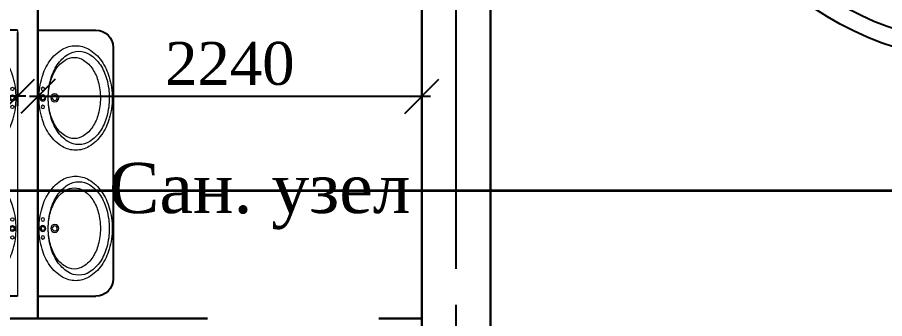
# Model space of a CAD drawing. Header units: inches. Extents: x 2870606 to 3671143, y -733551 to -473558.
# Drawn here: x 3174647 to 3179707, y -504823 to -503066 of the extents above; entities that cross this region are included whole.
import ezdxf

# ---------------------------------------------------------------- set-up
doc = ezdxf.new("R2010")
doc.units = ezdxf.units.IN
doc.header["$MEASUREMENT"] = 0
doc.linetypes.add('ACAD_ISO08W100', pattern=[36, 24, -3, 6, -3])
doc.layers.add('ШРИФТ', color=7, linetype='Continuous')
doc.styles.add('GENERATED_STYLE_1', font='times.ttf')
doc.styles.add('J~stule', font='dutch.ttf')
doc.linetypes.add('FENCELINE1', pattern='A,0.25,-0.1,[133,ltypeshp.shx,S=0.1,R=0,X=-0.1,Y=0],-0.1,1', length=1.45)
doc.dimstyles.new('J~style', dxfattribs={"dimscale": 100, "dimtxt": 2.5, "dimasz": 2, "dimexe": 0.55, "dimexo": 0.725, "dimtad": 1, "dimdec": 0, "dimdsep": 46, "dimtxsty": 'J~stule', "dimblk": 'OBLIQUE', "dimcen": 2, "dimdle": 0.5, "dimadec": 0, "dimazin": 0, "dimtfac": 1, "dimtdec": 0, "dimtmove": 0, "dimatfit": 3, "dimfxl": 1, "dimarcsym": 0})

# ---------------------------------------------------------------- blocks, each defined once
blk = doc.blocks.new('hfhfrt')
at = {"lineweight": 13}
blk.add_line((1120341.1, -286193.4), (1120341.1, -284643.4), dxfattribs=at)
at = {"color": 7}
for p, q in [((1120341.1, -284643.4), (1120679.5, -284643.4)), ((1120341.1, -286193.4), (1120679.5, -286193.4))]:
    blk.add_line(p, q, dxfattribs=at)
blk.add_line((1120779.5, -286093.4), (1120779.5, -284743.4))
at = {"lineweight": 13}
for centre, radius in [((1120370.2, -284985.9), 9.72), ((1120439.6, -285037.9), 23.1), ((1120370.2, -285037.9), 17.3), ((1120370.2, -285037.9), 10.5), ((1120439.6, -285037.9), 14.7), ((1120370.2, -285090), 9.72), ((1120370.2, -285746.9), 9.72), ((1120439.6, -285798.9), 23.1), ((1120370.2, -285798.9), 17.3), ((1120370.2, -285798.9), 10.5), ((1120439.6, -285798.9), 14.7), ((1120370.2, -285851.1), 9.72)]:
    blk.add_circle(centre, radius, dxfattribs=at)
at = {"color": 7}
for centre, start, end in [((1120679.5, -284743.4), 0, 90), ((1120679.5, -286093.4), 270, 0)]:
    blk.add_arc(centre, 100, start, end, dxfattribs=at)
at = {"lineweight": 13}
for centre, radius, start, end in [((1120604.7, -284958.3), 237.1, 120.6261, 145.0207), ((1120561.2, -284884.8), 151.8, 90, 120.6261), ((1120579.6, -284884.5), 119, 90, 122.3676), ((1120561.2, -284884.8), 151.8, 59.3739, 90), ((1120579.6, -284884.5), 119, 57.6324, 90), ((1120517.7, -284958.3), 237.1, 34.9793, 59.3739), ((1120595.8, -284966.6), 177.9, 122.8146, 147.2843), ((1120626.1, -284957.9), 205.9, 122.3676, 146.8349), ((1120553.6, -284901.3), 100.1, 90, 122.8146), ((1120553.6, -284901.3), 100.1, 57.1854, 90), ((1120511.5, -284966.6), 177.9, 32.7157, 57.1854), ((1120533, -284957.9), 205.9, 33.1651, 57.6324), ((1120673.5, -285006.4), 321.1, 145.0207, 163.8377), ((1120700, -285006.2), 294.2, 146.8349, 164.8534), ((1120459.1, -285006.2), 294.2, 15.1466, 33.1651), ((1120449, -285006.4), 321.1, 16.1623, 34.9793), ((1120782.1, -285037.9), 434.2, 163.8377, 180), ((1120662.8, -285009.6), 257.5, 147.2843, 165.0999), ((1120444.5, -285009.6), 257.5, 14.9001, 32.7157), ((1120340.3, -285037.9), 434.2, 0, 16.1623), ((1120816.9, -285037.9), 415.4, 164.8534, 180), ((1120768.8, -285037.9), 367.3, 165.0999, 180), ((1120338.4, -285037.9), 367.3, 0, 14.9001), ((1120342.2, -285037.9), 415.4, 0, 15.1466), ((1120782.1, -285037.9), 434.2, 180, 196.1623), ((1120768.8, -285037.9), 367.3, 180, 194.9001), ((1120816.9, -285037.9), 415.4, 180, 195.1466), ((1120338.4, -285037.9), 367.3, 345.0999, 0), ((1120342.2, -285037.9), 415.4, 344.8534, 0), ((1120340.3, -285037.9), 434.2, 343.8377, 0), ((1120673.5, -285069.4), 321.1, 196.1623, 214.9793), ((1120662.8, -285066.1), 257.5, 194.9001, 212.7157), ((1120700, -285069.5), 294.2, 195.1466, 213.1651), ((1120444.5, -285066.1), 257.5, 327.2843, 345.0999), ((1120459.1, -285069.5), 294.2, 326.8349, 344.8534), ((1120449, -285069.4), 321.1, 325.0207, 343.8377), ((1120595.8, -285109.1), 177.9, 212.7157, 237.1854), ((1120511.5, -285109.1), 177.9, 302.8146, 327.2843), ((1120604.7, -285117.5), 237.1, 214.9793, 239.3739), ((1120626.1, -285117.8), 205.9, 213.1651, 237.6324), ((1120553.6, -285174.5), 100.1, 237.1854, 270), ((1120553.6, -285174.5), 100.1, 270, 302.8146), ((1120517.7, -285117.5), 237.1, 300.6261, 325.0207), ((1120533, -285117.8), 205.9, 302.3676, 326.8349), ((1120561.2, -285190.9), 151.8, 239.3739, 270), ((1120579.6, -285191.2), 119, 237.6324, 270), ((1120561.2, -285190.9), 151.8, 270, 300.6261), ((1120579.6, -285191.2), 119, 270, 302.3676), ((1120604.7, -285719.3), 237.1, 120.6261, 145.0207), ((1120561.2, -285645.8), 151.8, 90, 120.6261), ((1120561.2, -285645.8), 151.8, 59.3739, 90), ((1120517.7, -285719.3), 237.1, 34.9793, 59.3739), ((1120626.1, -285718.9), 205.9, 122.3676, 146.8349), ((1120553.6, -285662.3), 100.1, 90, 122.8146), ((1120579.6, -285645.5), 119, 90, 122.3676), ((1120553.6, -285662.3), 100.1, 57.1854, 90), ((1120579.6, -285645.5), 119, 57.6324, 90), ((1120533, -285718.9), 205.9, 33.1651, 57.6324), ((1120673.5, -285767.4), 321.1, 145.0207, 163.8377), ((1120700, -285767.2), 294.2, 146.8349, 164.8534), ((1120595.8, -285727.6), 177.9, 122.8146, 147.2843), ((1120511.5, -285727.6), 177.9, 32.7157, 57.1854), ((1120459.1, -285767.2), 294.2, 15.1466, 33.1651), ((1120449, -285767.4), 321.1, 16.1623, 34.9793), ((1120662.8, -285770.7), 257.5, 147.2843, 165.0999), ((1120444.5, -285770.7), 257.5, 14.9001, 32.7157), ((1120782.1, -285798.9), 434.2, 163.8377, 180), ((1120816.9, -285798.9), 415.4, 164.8534, 180), ((1120768.8, -285798.9), 367.3, 165.0999, 180), ((1120338.4, -285798.9), 367.3, 0, 14.9001), ((1120342.2, -285798.9), 415.4, 0, 15.1466), ((1120340.3, -285798.9), 434.2, 0, 16.1623), ((1120782.1, -285798.9), 434.2, 180, 196.1623), ((1120768.8, -285798.9), 367.3, 180, 194.9001), ((1120816.9, -285798.9), 415.4, 180, 195.1466), ((1120338.4, -285798.9), 367.3, 345.0999, 0), ((1120342.2, -285798.9), 415.4, 344.8534, 0), ((1120340.3, -285798.9), 434.2, 343.8377, 0), ((1120673.5, -285830.4), 321.1, 196.1623, 214.9793), ((1120662.8, -285827.1), 257.5, 194.9001, 212.7157), ((1120700, -285830.5), 294.2, 195.1466, 213.1651), ((1120444.5, -285827.1), 257.5, 327.2843, 345.0999), ((1120459.1, -285830.5), 294.2, 326.8349, 344.8534), ((1120449, -285830.4), 321.1, 325.0207, 343.8377), ((1120595.8, -285870.1), 177.9, 212.7157, 237.1854), ((1120511.5, -285870.1), 177.9, 302.8146, 327.2843), ((1120604.7, -285878.5), 237.1, 214.9793, 239.3739), ((1120626.1, -285878.8), 205.9, 213.1651, 237.6324), ((1120553.6, -285935.5), 100.1, 237.1854, 270), ((1120553.6, -285935.5), 100.1, 270, 302.8146), ((1120517.7, -285878.5), 237.1, 300.6261, 325.0207), ((1120533, -285878.8), 205.9, 302.3676, 326.8349), ((1120561.2, -285951.9), 151.8, 239.3739, 270), ((1120579.6, -285952.2), 119, 237.6324, 270), ((1120561.2, -285951.9), 151.8, 270, 300.6261), ((1120579.6, -285952.2), 119, 270, 302.3676)]:
    blk.add_arc(centre, radius, start, end, dxfattribs=at)
blk = doc.blocks.new('_Oblique')
at = {"color": 0, "linetype": 'ByBlock', "lineweight": -2}
blk.add_line((-0.5, -0.5), (0.5, 0.5), dxfattribs=at)
blk = doc.blocks.new('*D319')
at = {"color": 0, "lineweight": -2, "transparency": 16777216}
for p, q in [((3172406.6, -503153.9), (3172406.6, -503581.6)), ((3174646.6, -503153.9), (3174646.6, -503581.6)), ((3174696.6, -503526.6), (3172356.6, -503526.6))]:
    blk.add_line(p, q, dxfattribs=at)
at = {"layer": 'Defpoints', "color": 0, "lineweight": 35, "transparency": 16777216}
for p in [(3172406.6, -503081.4), (3174646.6, -503081.4, -5.8), (3172406.6, -503526.6)]:
    blk.add_point(p, dxfattribs=at)
at = {"color": 0, "lineweight": -2, "transparency": 16777216, "xscale": 200, "yscale": 200, "zscale": 200, "rotation": 180}
blk.add_blockref('_Oblique', (3172406.6, -503526.6), dxfattribs=at)
at = {"color": 0, "lineweight": -2, "transparency": 16777216, "xscale": 200, "yscale": 200, "zscale": 200}
blk.add_blockref('_Oblique', (3174646.6, -503526.6), dxfattribs=at)
at = {"color": 0, "transparency": 16777216, "insert": (3173526.6, -503336.5), "char_height": 250, "attachment_point": 5, "style": 'J~stule'}
blk.add_mtext('2240', dxfattribs=at)
blk = doc.blocks.new('*D320')
at = {"color": 0, "lineweight": -2, "transparency": 16777216}
for p, q in [((3174766.6, -503153.8), (3174766.6, -503581.6)), ((3177006.6, -503153.8), (3177006.6, -503581.6)), ((3174716.6, -503526.6), (3177056.6, -503526.6))]:
    blk.add_line(p, q, dxfattribs=at)
at = {"layer": 'Defpoints', "color": 0, "lineweight": 35, "transparency": 16777216}
for p in [(3174766.6, -503081.3, -5.8), (3177006.6, -503081.3), (3177006.6, -503526.6)]:
    blk.add_point(p, dxfattribs=at)
at = {"color": 0, "lineweight": -2, "transparency": 16777216, "xscale": 200, "yscale": 200, "zscale": 200, "rotation": 180}
blk.add_blockref('_Oblique', (3174766.6, -503526.6), dxfattribs=at)
at = {"color": 0, "lineweight": -2, "transparency": 16777216, "xscale": 200, "yscale": 200, "zscale": 200}
blk.add_blockref('_Oblique', (3177006.6, -503526.6), dxfattribs=at)
at = {"color": 0, "transparency": 16777216, "insert": (3175886.6, -503336.5), "char_height": 250, "attachment_point": 5, "style": 'J~stule'}
blk.add_mtext('2240', dxfattribs=at)

msp = doc.modelspace()

# ---------------------------------------------------------------- linework, layer by layer
at = {"color": 252, "linetype": 'ACAD_ISO08W100', "ltscale": 70}
msp.add_line((3177206.57, -524692.02), (3177206.57, -496403.85), dxfattribs=at)
at = {"lineweight": 30}
for p, q in [((3174766.57, -504823.13, -17.1), (3174766.57, -500623.13, 10.18)), ((3173656.61, -504823.13), (3175756.6, -504823.13)), ((3176756.6, -504823.13), (3177006.57, -504823.13))]:
    msp.add_line(p, q, dxfattribs=at)
at = {"color": 1, "lineweight": 35}
msp.add_line((3147957.41, -504076.79), (3217760.76, -504076.79), dxfattribs=at)
at = {"lineweight": 30}
for points in [[(3177006.57, -507923.13), (3177006.57, -498223.13), (3178406.57, -498223.13)], [(3177406.57, -507923.13), (3177406.57, -498623.13), (3178406.57, -498623.13)]]:
    msp.add_lwpolyline(points, dxfattribs=at)
msp.add_lwpolyline([(3189006.57, -498623.13), (3177406.57, -498623.13), (3177406.57, -503423.13)])
at = {"linetype": 'FENCELINE1', "ltscale": 200}
msp.add_circle((3180306.57, -501523.13), 1800, dxfattribs=at)
msp.add_circle((3180306.57, -501523.13), 1700)

# ---------------------------------------------------------------- block references
at = {"color": 4, "rotation": 180}
msp.add_blockref('hfhfrt', (4294987.65, -789334.94, 10.18), dxfattribs=at)
at = {"xscale": -1, "rotation": 180}
msp.add_blockref('hfhfrt', (2054425.49, -789334.94, 10.18), dxfattribs=at)

# ---------------------------------------------------------------- texts
at = {"layer": 'ШРИФТ', "style": 'GENERATED_STYLE_1'}
msp.add_text('Сан. узел', height=292.5, dxfattribs=at).set_placement((3175181.06, -504207.3))

# ---------------------------------------------------------------- dimensions: what is measured, and where the dimension line sits
for base, p1, p2, picture, middle in [((3172406.57, -503526.56), (3174646.57, -503081.39, -5.78), (3172406.57, -503081.39), '*D319', (3173526.57, -503336.55)), ((3177006.57, -503526.56), (3174766.57, -503081.31, -5.78), (3177006.57, -503081.31), '*D320', (3175886.57, -503336.55))]:
    dim = msp.add_linear_dim(base=base, p1=p1, p2=p2, dimstyle='J~style', override={"dimdec": 1, "dimtdec": 1})
    dim.commit()
    dim.dimension.update_dxf_attribs({"geometry": picture, "text_midpoint": middle})

doc.saveas('drawing.dxf')
